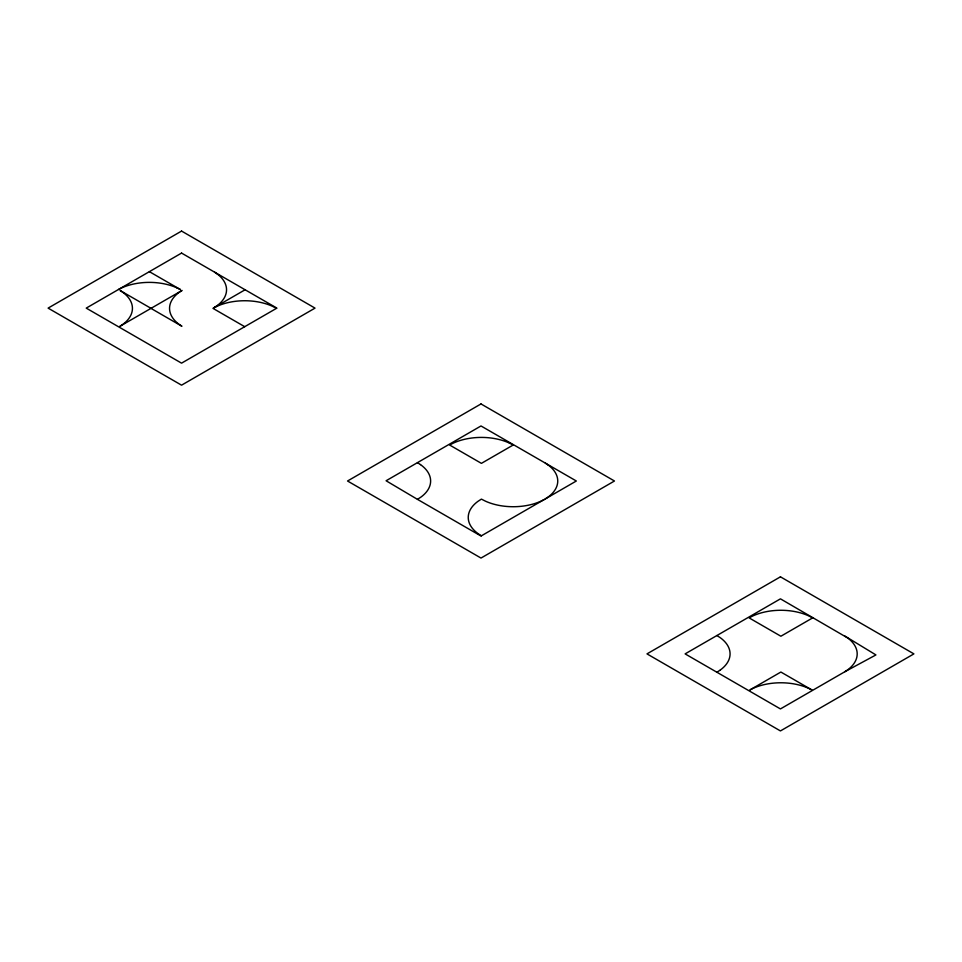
<?xml version="1.0" encoding="UTF-8"?>
<svg xmlns="http://www.w3.org/2000/svg" width="962" height="962" viewBox="0 0 962 962"><rect width="100%" height="100%" fill="white"/><g stroke="black" fill="none" stroke-linecap="round" stroke-linejoin="round"><path stroke-width="1.44" d="M844.925 671.692L847.799 669.756A44.865 25.902 0 0 0 847.702 637.974L780.447 598.845L685.112 653.883L780.435 708.922L844.925 671.692L875.925 654.93L844.84 636.026M545.25 498.953L548.172 497.005A44.865 25.902 0 0 0 548.256 465.079M720.322 670.021L716.894 672.234M245.106 289.766L214.045 307.708L216.943 305.784A44.865 25.902 0 0 0 217.388 274.098M417.448 499.35L481 536.038L576.334 481L481 425.962L386.087 480.76L417.448 499.35L420.875 497.138A44.865 25.902 0 0 0 420.49 464.622M544.143 499.579L540.776 501.262A44.865 25.902 0 0 1 485.473 501.178L481.409 499.11L477.994 501.322A44.865 25.902 0 0 0 478.367 533.838L481.409 535.798M118.542 289.466L121.909 287.794A44.865 25.902 0 0 1 177.104 287.927M177.116 287.915L180.471 289.598L149.387 271.657M808.609 688.311L811.976 689.994L780.879 672.041L749.927 689.922L753.294 688.239A44.865 25.902 0 0 1 808.597 688.323M509.355 443.037L513.179 445.021L481.409 463.359L449.627 445.021L453.018 443.254A44.865 25.902 0 0 1 509.343 443.049M276.491 308.345L272.667 306.373A44.865 25.902 0 0 0 216.342 306.589L212.939 308.345L244.721 326.695M151.022 308.345L120.07 290.476L122.968 292.424A44.865 25.902 0 0 1 122.835 324.35L119.937 326.298L182.046 290.44L179.124 292.376A44.865 25.902 0 0 0 179.04 324.302L181.914 326.262L150.962 308.381M716.894 635.533L719.961 637.493A44.865 25.902 0 0 1 720.297 670.009M417.448 462.65L420.514 464.61M545.37 463.131L548.28 465.067M214.574 272.138L217.412 274.086M181.565 231.072L48.1 308.117L181.553 385.173L315.019 308.117L181.565 231.072M181.565 253.078L86.231 308.117L181.553 363.155L276.888 308.117L181.565 253.078M481 403.944L347.535 481L481 558.056L614.465 481L481 403.944M780.447 576.827L646.981 653.883L780.435 730.928L913.9 653.883L780.447 576.827M812.662 617.881L780.879 636.231L749.109 617.881L752.488 616.113A44.865 25.902 0 0 1 808.814 615.921L812.662 617.881"/></g></svg>
